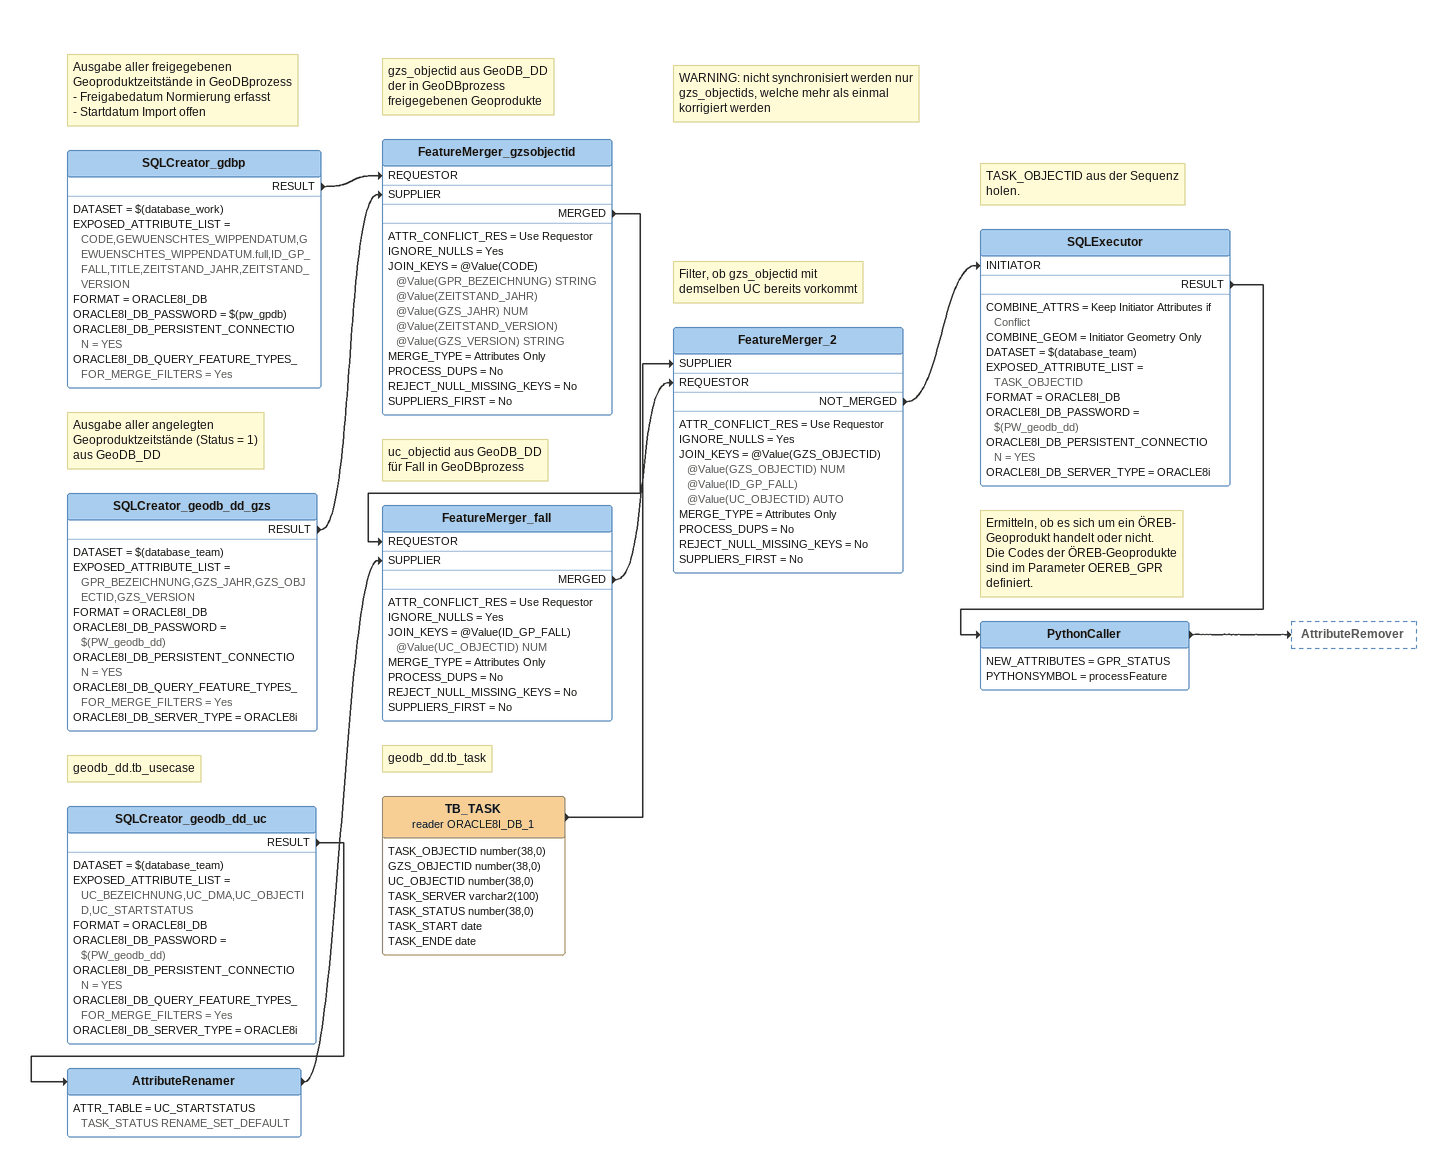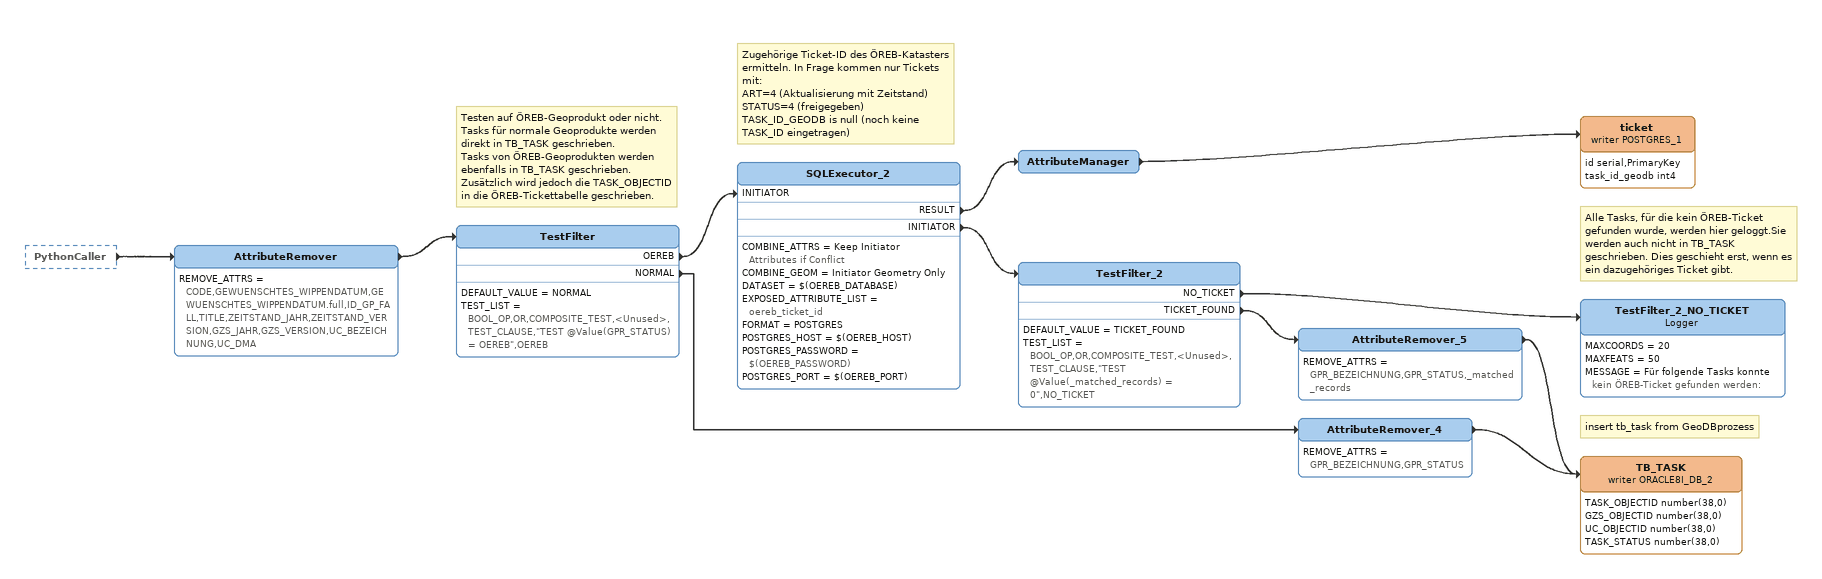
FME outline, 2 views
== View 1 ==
Note: Ausgabe aller freigegebenen / Geoproduktzeitstände in GeoDBprozess / - Freigabedatum Normierung erfasst / - Startdatum Import offen
SQLCreator_gdbp
    DATASET = $(database_work)
    EXPOSED_ATTRIBUTE_LIST = CODE,GEWUENSCHTES_WIPPENDATUM,GEWUENSCHTES_WIPPENDATUM.full,ID_GP_FALL,TITLE,ZEITSTAND_JAHR,ZEITSTAND_VERSION
    FORMAT = ORACLE8I_DB
    ORACLE8I_DB_PASSWORD = $(pw_gpdb)
    ORACLE8I_DB_PERSISTENT_CONNECTION = YES
    ORACLE8I_DB_QUERY_FEATURE_TYPES_FOR_MERGE_FILTERS = Yes
    RESULT -> FeatureMerger_gzsobjectid [REQUESTOR]
Note: Ausgabe aller angelegten / Geoproduktzeitstände (Status = 1) / aus GeoDB_DD
SQLCreator_geodb_dd_gzs
    DATASET = $(database_team)
    EXPOSED_ATTRIBUTE_LIST = GPR_BEZEICHNUNG,GZS_JAHR,GZS_OBJECTID,GZS_VERSION
    FORMAT = ORACLE8I_DB
    ORACLE8I_DB_PASSWORD = $(PW_geodb_dd)
    ORACLE8I_DB_PERSISTENT_CONNECTION = YES
    ORACLE8I_DB_QUERY_FEATURE_TYPES_FOR_MERGE_FILTERS = Yes
    ORACLE8I_DB_SERVER_TYPE = ORACLE8i
    RESULT -> FeatureMerger_gzsobjectid [SUPPLIER]
Note: gzs_objectid aus GeoDB_DD / der in GeoDBprozess / freigegebenen Geoprodukte
FeatureMerger_gzsobjectid
    ATTR_CONFLICT_RES = Use Requestor
    IGNORE_NULLS = Yes
    JOIN_KEYS = @Value(CODE) @Value(GPR_BEZEICHNUNG) STRING @Value(ZEITSTAND_JAHR) @Value(GZS_JAHR) NUM @Value(ZEITSTAND_VERSION) @Value(GZS_VERSION) STRING
    MERGE_TYPE = Attributes Only
    PROCESS_DUPS = No
    REJECT_NULL_MISSING_KEYS = No
    SUPPLIERS_FIRST = No
    MERGED -> FeatureMerger_fall [REQUESTOR]
Note: geodb_dd.tb_usecase
SQLCreator_geodb_dd_uc
    DATASET = $(database_team)
    EXPOSED_ATTRIBUTE_LIST = UC_BEZEICHNUNG,UC_DMA,UC_OBJECTID,UC_STARTSTATUS
    FORMAT = ORACLE8I_DB
    ORACLE8I_DB_PASSWORD = $(PW_geodb_dd)
    ORACLE8I_DB_PERSISTENT_CONNECTION = YES
    ORACLE8I_DB_QUERY_FEATURE_TYPES_FOR_MERGE_FILTERS = Yes
    ORACLE8I_DB_SERVER_TYPE = ORACLE8i
    RESULT -> AttributeRenamer
AttributeRenamer
    ATTR_TABLE = UC_STARTSTATUS TASK_STATUS RENAME_SET_DEFAULT
    -> FeatureMerger_fall [SUPPLIER]
Note: uc_objectid aus GeoDB_DD / für Fall in GeoDBprozess
FeatureMerger_fall
    ATTR_CONFLICT_RES = Use Requestor
    IGNORE_NULLS = Yes
    JOIN_KEYS = @Value(ID_GP_FALL) @Value(UC_OBJECTID) NUM
    MERGE_TYPE = Attributes Only
    PROCESS_DUPS = No
    REJECT_NULL_MISSING_KEYS = No
    SUPPLIERS_FIRST = No
    MERGED -> FeatureMerger_2 [REQUESTOR]
Note: geodb_dd.tb_task
TB_TASK (reader ORACLE8I_DB_1)
    attributes: TASK_OBJECTID number(38,0), GZS_OBJECTID number(38,0), UC_OBJECTID number(38,0), TASK_SERVER varchar2(100), TASK_STATUS number(38,0), TASK_START date, TASK_ENDE date
    -> FeatureMerger_2 [SUPPLIER]
Note: WARNING: nicht synchronisiert werden nur gzs_objectids, welche mehr als einmal korrigiert werden
Note: Filter, ob gzs_objectid mit / demselben UC bereits vorkommt
FeatureMerger_2
    ATTR_CONFLICT_RES = Use Requestor
    IGNORE_NULLS = Yes
    JOIN_KEYS = @Value(GZS_OBJECTID) @Value(GZS_OBJECTID) NUM @Value(ID_GP_FALL) @Value(UC_OBJECTID) AUTO
    MERGE_TYPE = Attributes Only
    PROCESS_DUPS = No
    REJECT_NULL_MISSING_KEYS = No
    SUPPLIERS_FIRST = No
    NOT_MERGED -> SQLExecutor [INITIATOR]
Note: TASK_OBJECTID aus der Sequenz / holen.
SQLExecutor
    COMBINE_ATTRS = Keep Initiator Attributes if Conflict
    COMBINE_GEOM = Initiator Geometry Only
    DATASET = $(database_team)
    EXPOSED_ATTRIBUTE_LIST = TASK_OBJECTID
    FORMAT = ORACLE8I_DB
    ORACLE8I_DB_PASSWORD = $(PW_geodb_dd)
    ORACLE8I_DB_PERSISTENT_CONNECTION = YES
    ORACLE8I_DB_SERVER_TYPE = ORACLE8i
    RESULT -> PythonCaller
Note: Ermitteln, ob es sich um ein ÖREB- / Geoprodukt handelt oder nicht. / Die Codes der ÖREB-Geoprodukte / sind im Parameter OEREB_GPR / definiert.
PythonCaller
    NEW_ATTRIBUTES = GPR_STATUS
    PYTHONSYMBOL = processFeature
    -> AttributeRemover

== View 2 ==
PythonCaller [outside]
    -> AttributeRemover
AttributeRemover
    REMOVE_ATTRS = CODE,GEWUENSCHTES_WIPPENDATUM,GEWUENSCHTES_WIPPENDATUM.full,ID_GP_FALL,TITLE,ZEITSTAND_JAHR,ZEITSTAND_VERSION,GZS_JAHR,GZS_VERSION,UC_BEZEICHNUNG,UC_DMA
    -> TestFilter
Note: Testen auf ÖREB-Geoprodukt oder nicht. / Tasks für normale Geoprodukte werden / direkt in TB_TASK geschrieben. / Tasks von ÖREB-Geoprodukten werden ebenfalls in TB_TASK geschrieben. Zusätzlich wird jedoch die TASK_OBJECTID in die ÖREB-Tickettabelle geschrieben.
TestFilter
    DEFAULT_VALUE = NORMAL
    TEST_LIST = BOOL_OP,OR,COMPOSITE_TEST,<Unused>,TEST_CLAUSE,"TEST @Value(GPR_STATUS) = OEREB",OEREB
    OEREB -> SQLExecutor_2 [INITIATOR]
    NORMAL -> AttributeRemover_4
Note: Zugehörige Ticket-ID des ÖREB-Katasters ermitteln. In Frage kommen nur Tickets mit: / ART=4 (Aktualisierung mit Zeitstand) / STATUS=4 (freigegeben) / TASK_ID_GEODB is null (noch keine TASK_ID eingetragen)
SQLExecutor_2
    COMBINE_ATTRS = Keep Initiator Attributes if Conflict
    COMBINE_GEOM = Initiator Geometry Only
    DATASET = $(OEREB_DATABASE)
    EXPOSED_ATTRIBUTE_LIST = oereb_ticket_id
    FORMAT = POSTGRES
    POSTGRES_HOST = $(OEREB_HOST)
    POSTGRES_PASSWORD = $(OEREB_PASSWORD)
    POSTGRES_PORT = $(OEREB_PORT)
    RESULT -> AttributeManager
    INITIATOR -> TestFilter_2
AttributeManager
    -> ticket (writer POSTGRES_1)
ticket (writer POSTGRES_1)
    attributes: id serial,PrimaryKey, task_id_geodb int4
TestFilter_2
    DEFAULT_VALUE = TICKET_FOUND
    TEST_LIST = BOOL_OP,OR,COMPOSITE_TEST,<Unused>,TEST_CLAUSE,"TEST @Value(_matched_records) = 0",NO_TICKET
    NO_TICKET -> TestFilter_2_NO_TICKET
    TICKET_FOUND -> AttributeRemover_5
Note: Alle Tasks, für die kein ÖREB-Ticket gefunden wurde, werden hier geloggt.Sie werden auch nicht in TB_TASK geschrieben. Dies geschieht erst, wenn es ein dazugehöriges Ticket gibt.
TestFilter_2_NO_TICKET: Logger
    MAXCOORDS = 20
    MAXFEATS = 50
    MESSAGE = Für folgende Tasks konnte kein ÖREB-Ticket gefunden werden:
AttributeRemover_5
    REMOVE_ATTRS = GPR_BEZEICHNUNG,GPR_STATUS,_matched_records
    -> TB_TASK (writer ORACLE8I_DB_2)
AttributeRemover_4
    REMOVE_ATTRS = GPR_BEZEICHNUNG,GPR_STATUS
    -> TB_TASK (writer ORACLE8I_DB_2)
Note: insert tb_task from GeoDBprozess
TB_TASK (writer ORACLE8I_DB_2)
    attributes: TASK_OBJECTID number(38,0), GZS_OBJECTID number(38,0), UC_OBJECTID number(38,0), TASK_STATUS number(38,0)
